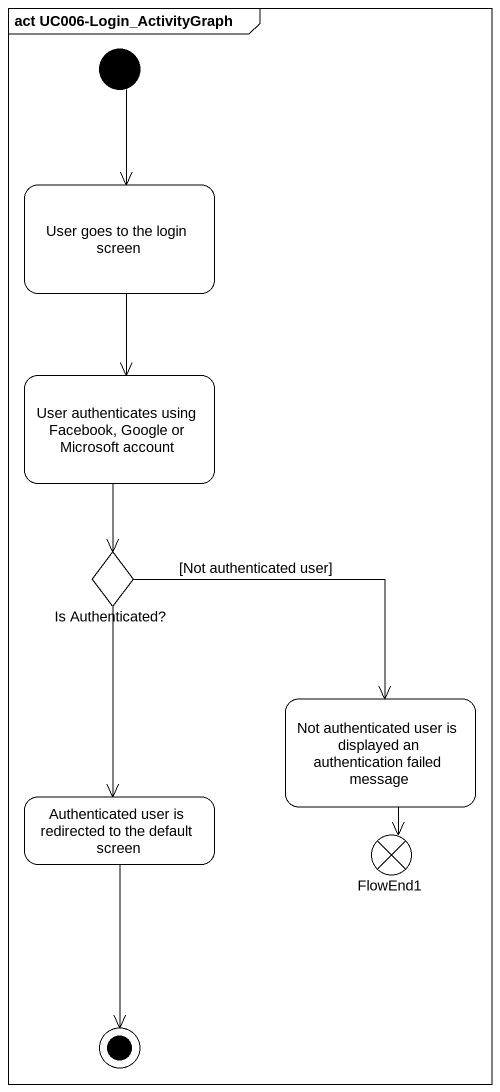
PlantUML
@startuml
mainframe act UC006-Login_ActivityGraph
hide empty description
state "User goes to the login screen" as User_goes_to_the_login
state "User authenticates using Facebook, Google or Microsoft account" as User_authenticates_using
state "Is Authenticated?" as Is_Authenticated <<choice>>
state "Not authenticated user is displayed an authentication failed message" as Not_authenticated_user_is
state "Authenticated user is redirected to the default screen" as Authenticated_user_is
state FlowEnd1 <<end>>
[*] --> User_goes_to_the_login
User_goes_to_the_login --> User_authenticates_using
User_authenticates_using --> Is_Authenticated
Is_Authenticated --> Not_authenticated_user_is : [Not authenticated user]
Is_Authenticated --> Authenticated_user_is
Not_authenticated_user_is --> FlowEnd1
Authenticated_user_is --> [*]
@enduml
